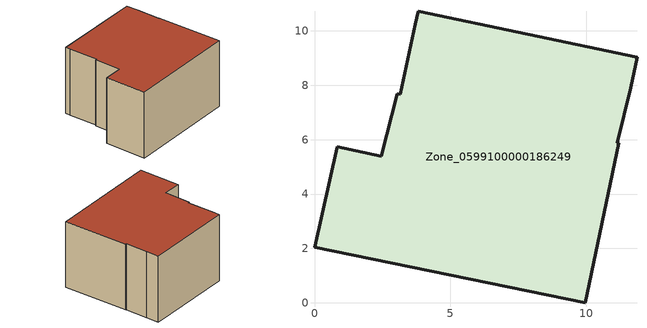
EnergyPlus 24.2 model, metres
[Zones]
Zone_0599100000186249
 floor ground (C_G): 11.86,9.02 11.63,7.91 11.14,5.88 11.2,5.87 9.96,0 0,2.04 0.84,5.74 2.45,5.38 3.04,7.69 3.16,7.67 3.7,10.24 3.82,10.72 z0
 wall outside (C_F): 0,2.04 9.96,0 11.2,5.87 11.14,5.88 11.63,7.91 11.86,9.02 3.82,10.72 3.7,10.24 3.16,7.67 3.04,7.69 2.45,5.38 0.84,5.74 0,2.04 z0:6.1
 roof outside (C_R): 11.2,5.87 11.14,5.88 11.63,7.91 11.86,9.02 3.82,10.72 3.7,10.24 3.16,7.67 3.04,7.69 2.45,5.38 0.84,5.74 0,2.04 9.96,0 z6.1
[BUILDING]
Pand.0599100000186249: North Axis=0; Terrain=City; Loads Convergence Tolerance Value=0.04; Temperature Convergence Tolerance Value=0.4; Solar Distribution=FullExterior; Maximum Number of Warmup Days=25; Minimum Number of Warmup Days=1
[Site:Location]
Rotterdam.The.Hague.AP_ZH_NLD Design_Conditions: Latitude=51.96; Longitude=4.45; Time Zone=1; Elevation=-4.5
[SITE:GROUNDTEMPERATURE:BUILDINGSURFACE]
18, 18, 18, 18, 18, 18, 18, 18, 18, 18, 18, 18
[MATERIAL] Thermal Absorptance=0.9; Solar Absorptance=0.7; Visible Absorptance=0.7
Name | Roughness | Thickness | Conductivity | Density | Specific Heat
G.TC.1946-1964 | MediumSmooth | 0.15 | 1 | 540 | 1210
F.TC.1946-1964 | Rough | 0.3 | 0.857143 | 1920 | 840
R.TC.1946-1964 | MediumRough | 0.2 | 0.235294 | 1500 | 1000
[CONSTRUCTION]
C_G: G.TC.1946-1964
C_F: F.TC.1946-1964
C_R: R.TC.1946-1964
[ZONE]
Zone_0599100000186249: Type=1; Multiplier=1; Ceiling Height=Autocalculate; Volume=Autocalculate; Floor Area=autocalculate; Part of Total Floor Area=Yes
[ZONEINFILTRATION:DESIGNFLOWRATE]
Infil_Zone_0599100000186249: Zone or ZoneList or Space or SpaceList=Zone_0599100000186249; Schedule=AlwaysOn; Design Flow Rate Calculation Method=Flow/Area; Flow Rate per Floor Area=0.003; Constant Term Coefficient=1; Temperature Term Coefficient=0; Velocity Term Coefficient=0; Velocity Squared Term Coefficient=0
[HVACTEMPLATE:ZONE:IDEALLOADSAIRSYSTEM]
Zone_0599100000186249: Maximum Heating Supply Air Temperature=50; Minimum Cooling Supply Air Temperature=13; Maximum Heating Supply Air Humidity Ratio=0.0156; Minimum Cooling Supply Air Humidity Ratio=0.0077; Heating Limit=NoLimit; Cooling Limit=NoLimit; Dehumidification Control Type=ConstantSensibleHeatRatio; Cooling Sensible Heat Ratio=0.7; Dehumidification Setpoint=60; Humidification Control Type=None; Humidification Setpoint=30; Outdoor Air Method=None; Outdoor Air Flow Rate per Person=0.00944; Outdoor Air Flow Rate per Zone Floor Area=0; Outdoor Air Flow Rate per Zone=0; Demand Controlled Ventilation Type=None; Outdoor Air Economizer Type=NoEconomizer; Heat Recovery Type=None; Sensible Heat Recovery Effectiveness=0.7; Latent Heat Recovery Effectiveness=0.65
[ZONECONTROL:THERMOSTAT]
ThermostatControl_Zone_0599100000186249: Zone or ZoneList=Zone_0599100000186249; Control Type Schedule=DualSetpointControlType; Control 1=Thermostat_Zone_0599100000186249; Temperature Difference Between Cutout And Setpoint=0
[THERMOSTATSETPOINT:DUALSETPOINT]
Thermostat_Zone_0599100000186249: Heating Setpoint Temperature Schedule=HeatingSetpoint_Zone_0599100000186249; Cooling Setpoint Temperature Schedule=CoolingSetpoint_Zone_0599100000186249
[SCHEDULE:COMPACT]
HeatingSetpoint_Zone_0599100000186249: Through: 12/31, For: AllDays, Until: 24:00, 21
CoolingSetpoint_Zone_0599100000186249: Through: 12/31, For: AllDays, Until: 24:00, 24
DualSetpointControlType: Through: 12/31, For: AllDays, Until: 24:00, 4
AlwaysOn: Through: 12/31, For: AllDays, Until: 24:00, 1
